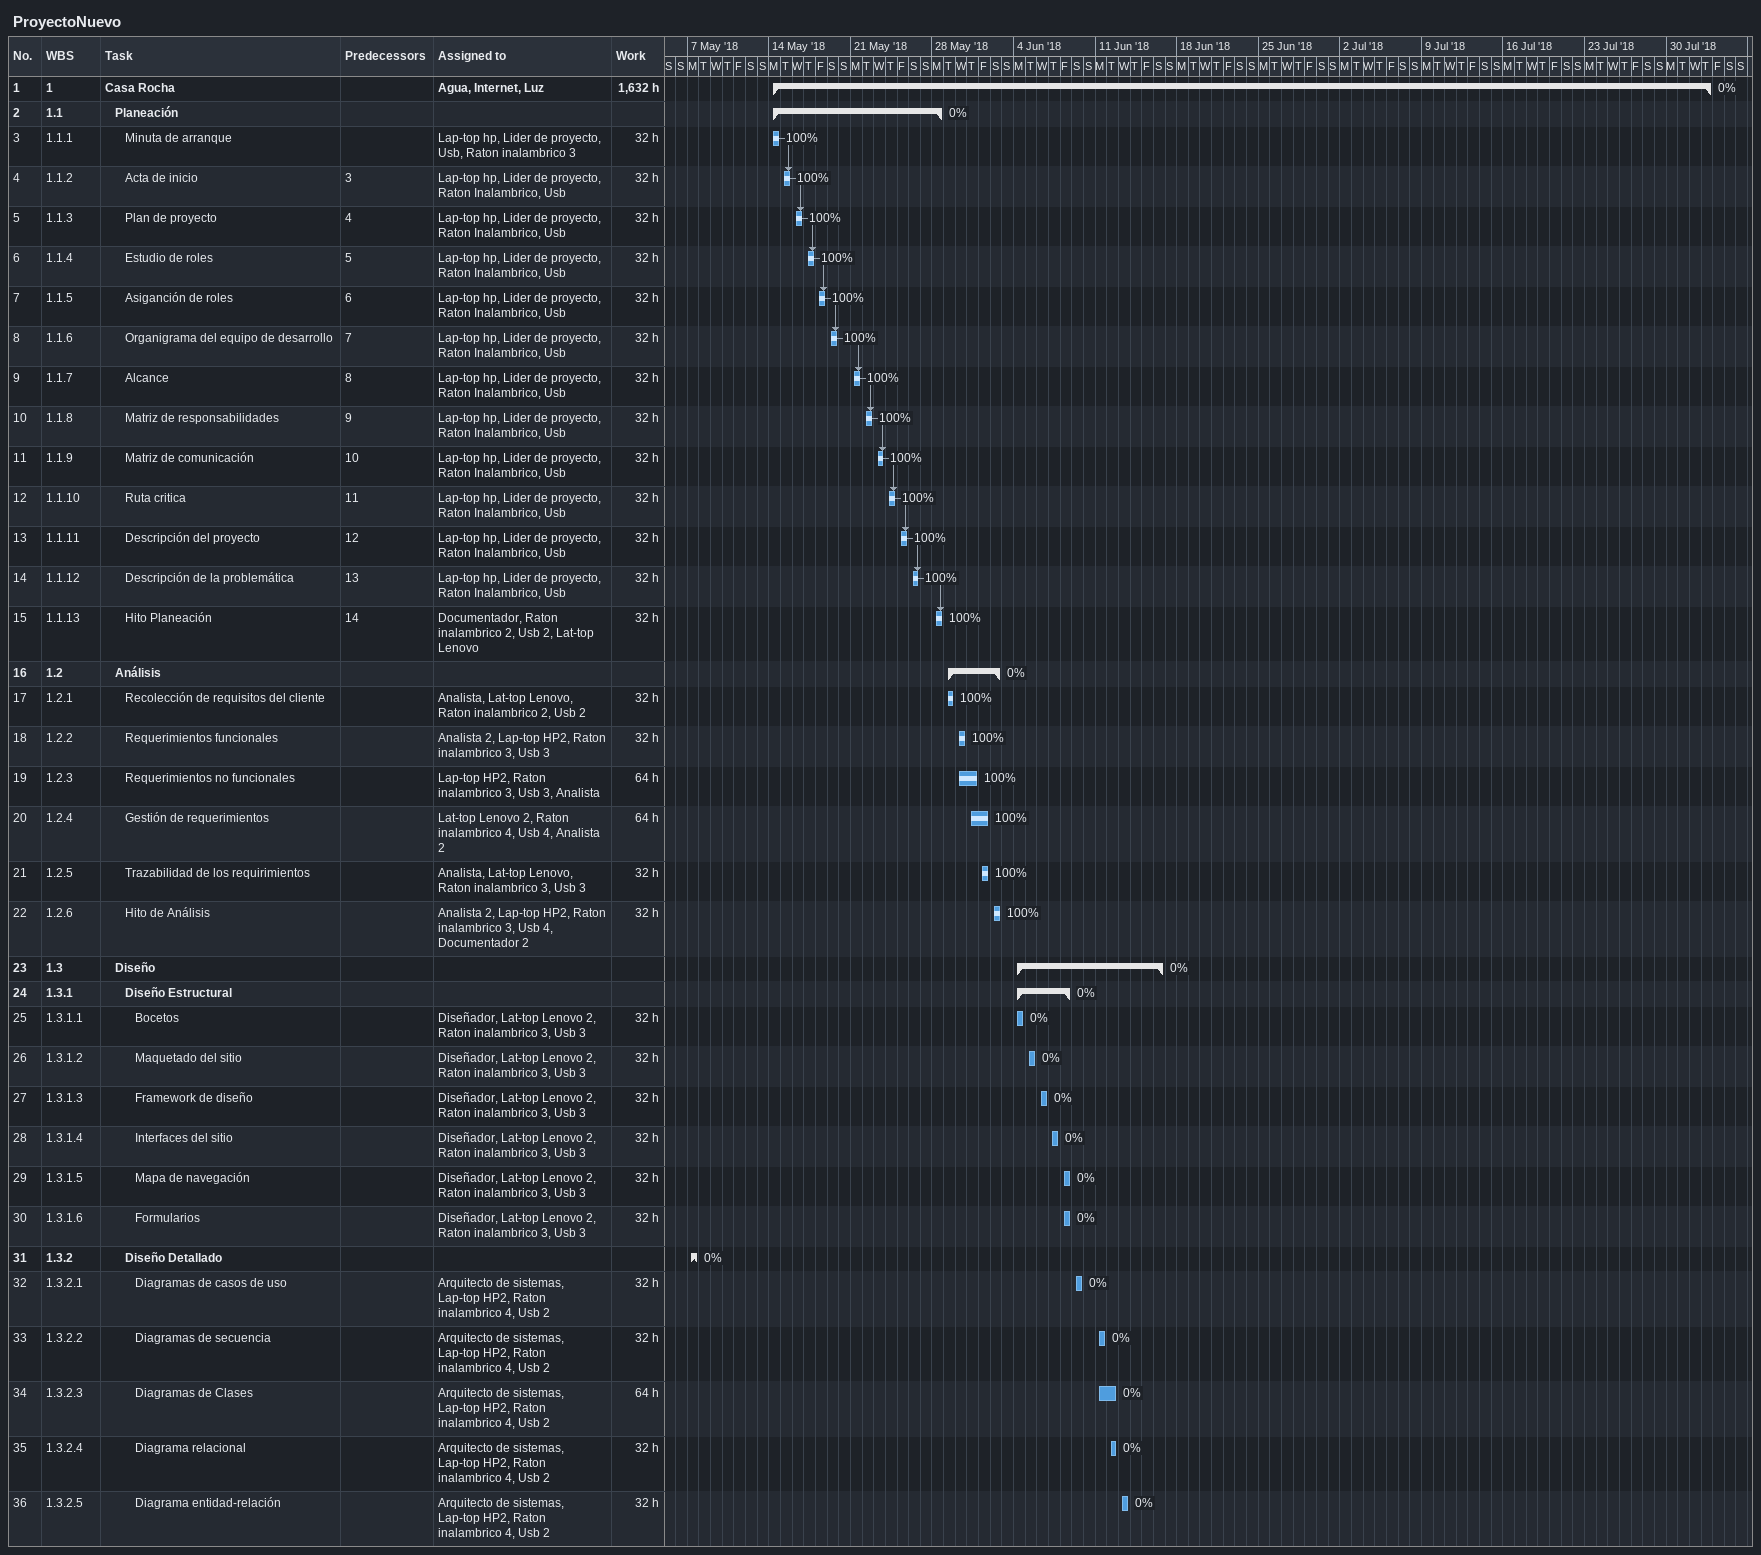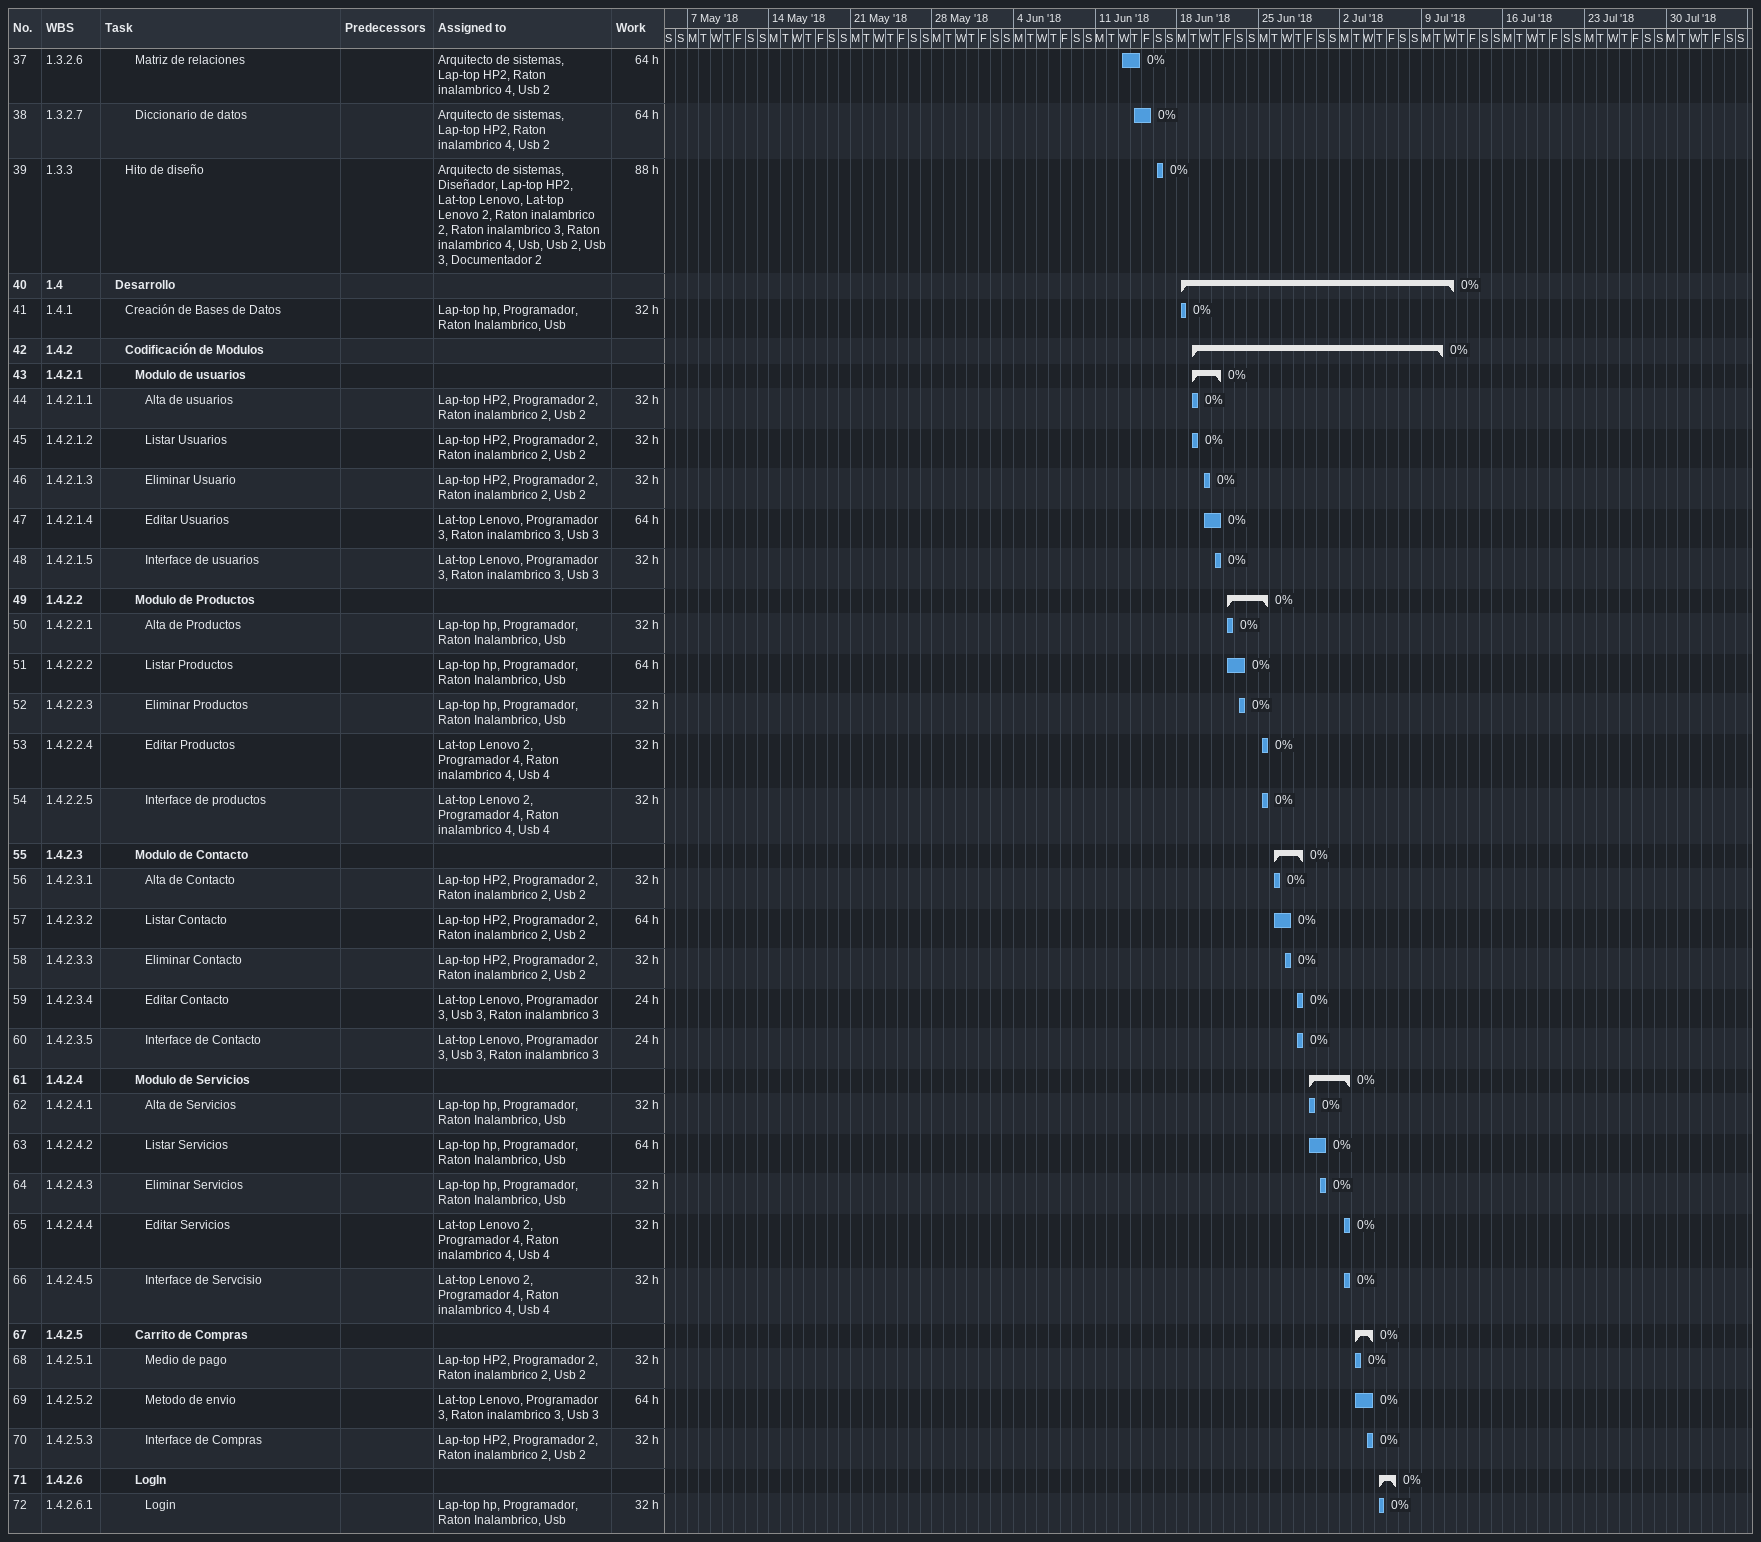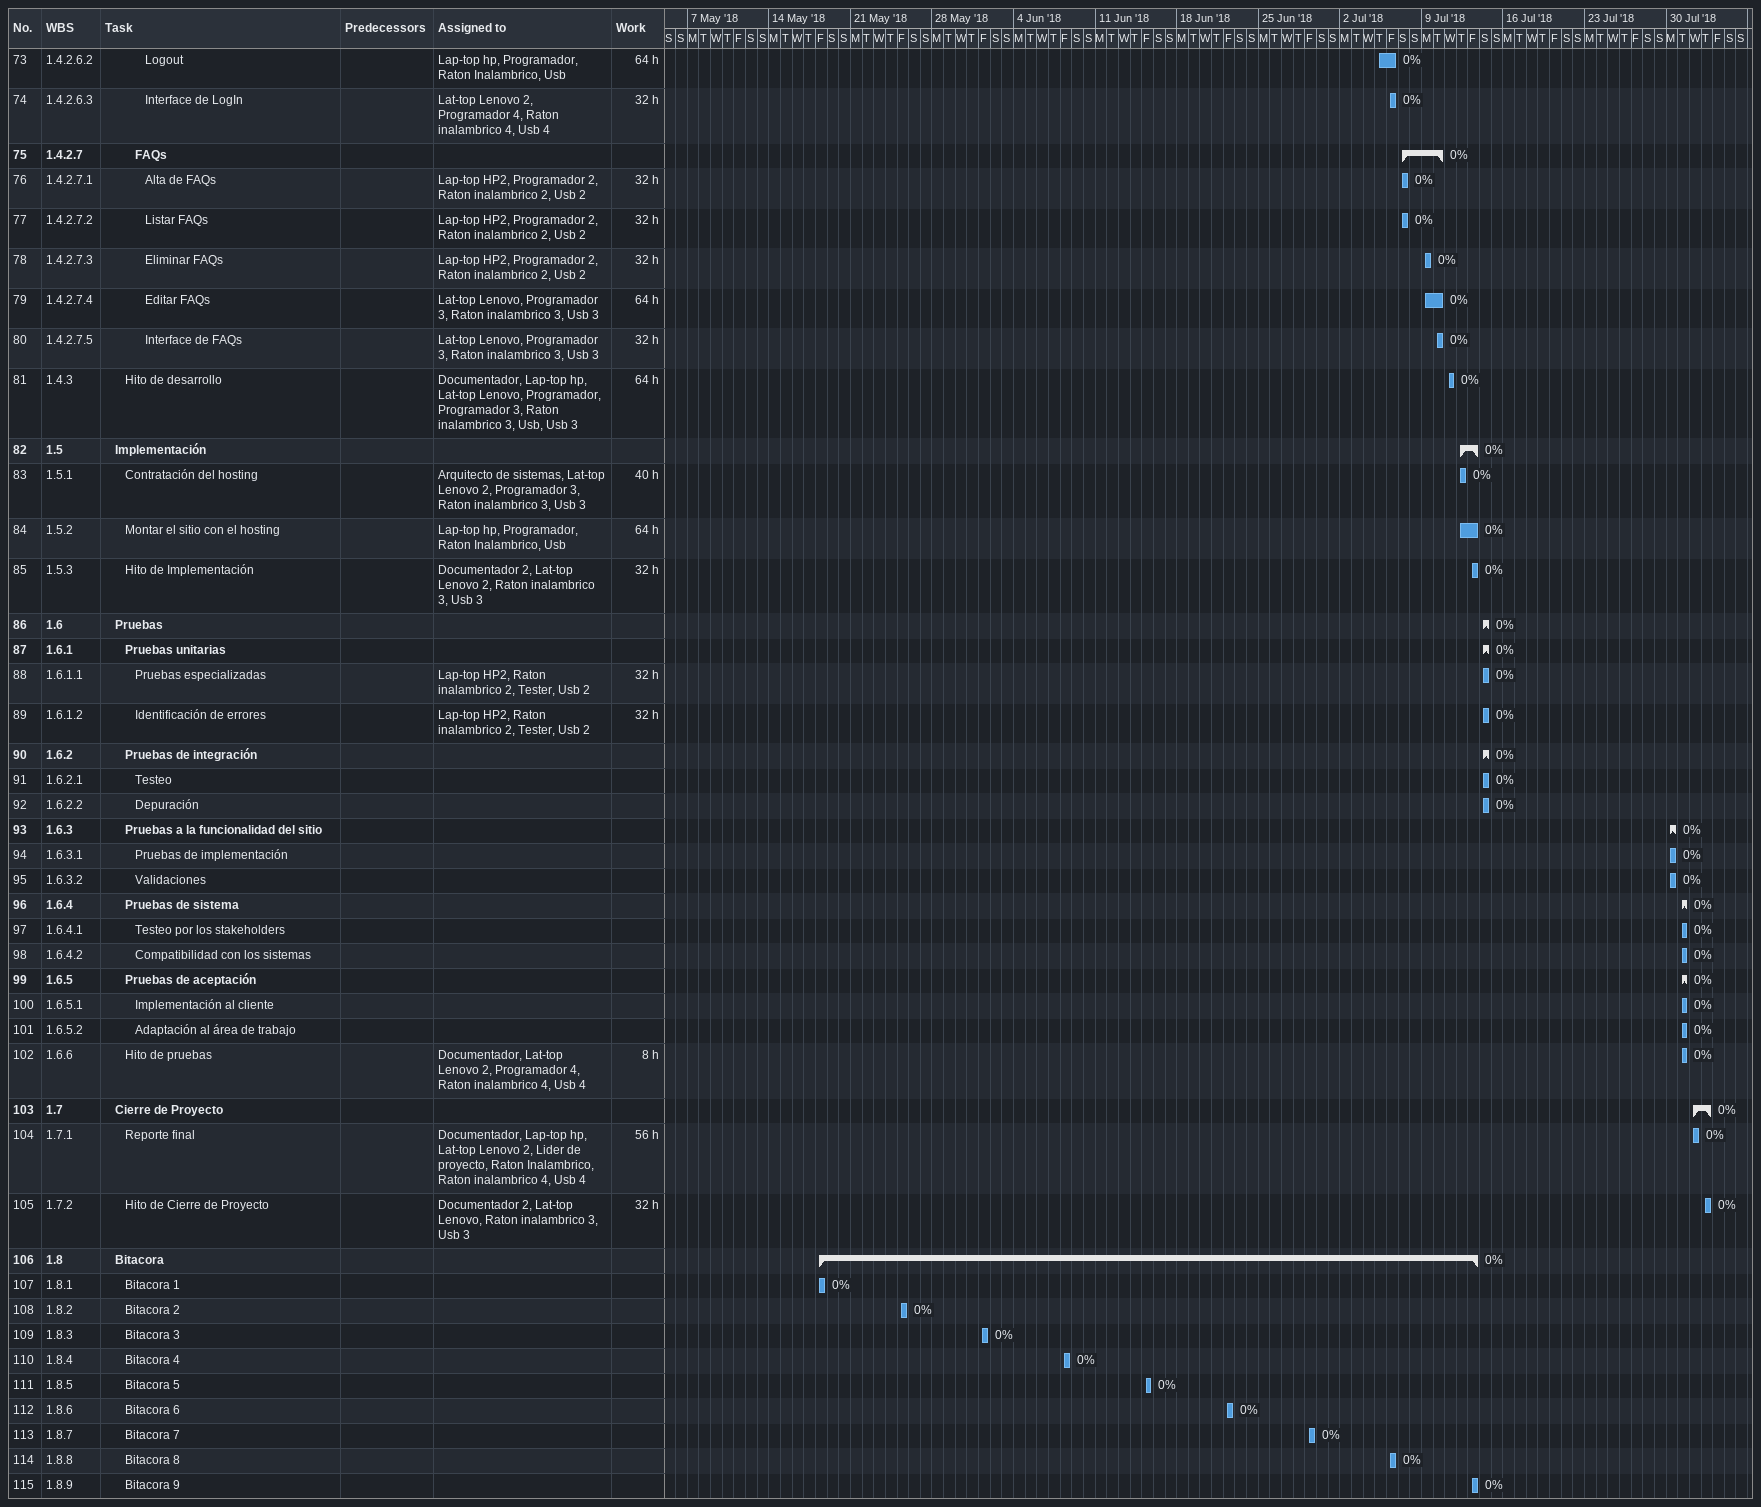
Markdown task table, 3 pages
ProyectoNuevo

| ID | WBS | Task | Start | Finish | Predecessors | Resources | % complete | Work (h) |
|---|---|---|---|---|---|---|---|---|
| 1 | 1 | **Casa Rocha** | 2018-05-14 | 2018-08-02 |  | Agua, Internet, Luz | 0 | 1632 |
| 2 | 1.1 | **Planeación** | 2018-05-14 | 2018-05-28 |  |  | 0 |  |
| 3 | 1.1.1 | Minuta de arranque | 2018-05-14 | 2018-05-14 |  | Lap-top hp, Lider de proyecto, Usb, Raton inalambrico 3 | 100 | 32 |
| 4 | 1.1.2 | Acta de inicio | 2018-05-15 | 2018-05-15 | 3 | Lap-top hp, Lider de proyecto, Raton Inalambrico, Usb | 100 | 32 |
| 5 | 1.1.3 | Plan de proyecto | 2018-05-16 | 2018-05-16 | 4 | Lap-top hp, Lider de proyecto, Raton Inalambrico, Usb | 100 | 32 |
| 6 | 1.1.4 | Estudio de roles | 2018-05-17 | 2018-05-17 | 5 | Lap-top hp, Lider de proyecto, Raton Inalambrico, Usb | 100 | 32 |
| 7 | 1.1.5 | Asiganción de roles | 2018-05-18 | 2018-05-18 | 6 | Lap-top hp, Lider de proyecto, Raton Inalambrico, Usb | 100 | 32 |
| 8 | 1.1.6 | Organigrama del equipo de desarrollo | 2018-05-19 | 2018-05-19 | 7 | Lap-top hp, Lider de proyecto, Raton Inalambrico, Usb | 100 | 32 |
| 9 | 1.1.7 | Alcance | 2018-05-21 | 2018-05-21 | 8 | Lap-top hp, Lider de proyecto, Raton Inalambrico, Usb | 100 | 32 |
| 10 | 1.1.8 | Matriz de responsabilidades | 2018-05-22 | 2018-05-22 | 9 | Lap-top hp, Lider de proyecto, Raton Inalambrico, Usb | 100 | 32 |
| 11 | 1.1.9 | Matriz de comunicación | 2018-05-23 | 2018-05-23 | 10 | Lap-top hp, Lider de proyecto, Raton Inalambrico, Usb | 100 | 32 |
| 12 | 1.1.10 | Ruta critica | 2018-05-24 | 2018-05-24 | 11 | Lap-top hp, Lider de proyecto, Raton Inalambrico, Usb | 100 | 32 |
| 13 | 1.1.11 | Descripción del proyecto | 2018-05-25 | 2018-05-25 | 12 | Lap-top hp, Lider de proyecto, Raton Inalambrico, Usb | 100 | 32 |
| 14 | 1.1.12 | Descripción de la problemática | 2018-05-26 | 2018-05-26 | 13 | Lap-top hp, Lider de proyecto, Raton Inalambrico, Usb | 100 | 32 |
| 15 | 1.1.13 | Hito Planeación | 2018-05-28 | 2018-05-28 | 14 | Documentador, Raton inalambrico 2, Usb 2, Lat-top Lenovo | 100 | 32 |
| 16 | 1.2 | **Análisis** | 2018-05-29 | 2018-06-02 |  |  | 0 |  |
| 17 | 1.2.1 | Recolección de requisitos del cliente | 2018-05-29 | 2018-05-29 |  | Analista, Lat-top Lenovo, Raton inalambrico 2, Usb 2 | 100 | 32 |
| 18 | 1.2.2 | Requerimientos funcionales | 2018-05-30 | 2018-05-30 |  | Analista 2, Lap-top HP2, Raton inalambrico 3, Usb 3 | 100 | 32 |
| 19 | 1.2.3 | Requerimientos no funcionales | 2018-05-30 | 2018-05-31 |  | Lap-top HP2, Raton inalambrico 3, Usb 3, Analista | 100 | 64 |
| 20 | 1.2.4 | Gestión de requerimientos | 2018-05-31 | 2018-06-01 |  | Lat-top Lenovo 2, Raton inalambrico 4, Usb 4, Analista 2 | 100 | 64 |
| 21 | 1.2.5 | Trazabilidad de los requirimientos | 2018-06-01 | 2018-06-01 |  | Analista, Lat-top Lenovo, Raton inalambrico 3, Usb 3 | 100 | 32 |
| 22 | 1.2.6 | Hito de Análisis | 2018-06-02 | 2018-06-02 |  | Analista 2, Lap-top HP2, Raton inalambrico 3, Usb 4, Documentador 2 | 100 | 32 |
| 23 | 1.3 | **Diseño** | 2018-06-04 | 2018-06-16 |  |  | 0 |  |
| 24 | 1.3.1 | **Diseño Estructural** | 2018-06-04 | 2018-06-08 |  |  | 0 |  |
| 25 | 1.3.1.1 | Bocetos | 2018-06-04 | 2018-06-04 |  | Diseñador, Lat-top Lenovo 2, Raton inalambrico 3, Usb 3 | 0 | 32 |
| 26 | 1.3.1.2 | Maquetado del sitio | 2018-06-05 | 2018-06-05 |  | Diseñador, Lat-top Lenovo 2, Raton inalambrico 3, Usb 3 | 0 | 32 |
| 27 | 1.3.1.3 | Framework de diseño | 2018-06-06 | 2018-06-06 |  | Diseñador, Lat-top Lenovo 2, Raton inalambrico 3, Usb 3 | 0 | 32 |
| 28 | 1.3.1.4 | Interfaces del sitio | 2018-06-07 | 2018-06-07 |  | Diseñador, Lat-top Lenovo 2, Raton inalambrico 3, Usb 3 | 0 | 32 |
| 29 | 1.3.1.5 | Mapa de navegación | 2018-06-08 | 2018-06-08 |  | Diseñador, Lat-top Lenovo 2, Raton inalambrico 3, Usb 3 | 0 | 32 |
| 30 | 1.3.1.6 | Formularios | 2018-06-08 | 2018-06-08 |  | Diseñador, Lat-top Lenovo 2, Raton inalambrico 3, Usb 3 | 0 | 32 |
| 31 | 1.3.2 | **Diseño Detallado** | 2018-05-07 | 2018-05-07 |  |  | 0 |  |
| 32 | 1.3.2.1 | Diagramas de casos de uso | 2018-06-09 | 2018-06-09 |  | Arquitecto de sistemas, Lap-top HP2, Raton inalambrico 4, Usb 2 | 0 | 32 |
| 33 | 1.3.2.2 | Diagramas de secuencia | 2018-06-11 | 2018-06-11 |  | Arquitecto de sistemas, Lap-top HP2, Raton inalambrico 4, Usb 2 | 0 | 32 |
| 34 | 1.3.2.3 | Diagramas de Clases | 2018-06-11 | 2018-06-12 |  | Arquitecto de sistemas, Lap-top HP2, Raton inalambrico 4, Usb 2 | 0 | 64 |
| 35 | 1.3.2.4 | Diagrama relacional | 2018-06-12 | 2018-06-12 |  | Arquitecto de sistemas, Lap-top HP2, Raton inalambrico 4, Usb 2 | 0 | 32 |
| 36 | 1.3.2.5 | Diagrama entidad-relación | 2018-06-13 | 2018-06-13 |  | Arquitecto de sistemas, Lap-top HP2, Raton inalambrico 4, Usb 2 | 0 | 32 |
| 37 | 1.3.2.6 | Matriz de relaciones | 2018-06-13 | 2018-06-14 |  | Arquitecto de sistemas, Lap-top HP2, Raton inalambrico 4, Usb 2 | 0 | 64 |
| 38 | 1.3.2.7 | Diccionario de datos | 2018-06-14 | 2018-06-15 |  | Arquitecto de sistemas, Lap-top HP2, Raton inalambrico 4, Usb 2 | 0 | 64 |
| 39 | 1.3.3 | Hito de diseño | 2018-06-16 | 2018-06-16 |  | Arquitecto de sistemas, Diseñador, Lap-top HP2, Lat-top Lenovo, Lat-top Lenovo 2, Raton inalambrico 2, Raton inalambrico 3, Raton inalambrico 4, Usb, Usb 2, Usb 3, Documentador 2 | 0 | 88 |
| 40 | 1.4 | **Desarrollo** | 2018-06-18 | 2018-07-11 |  |  | 0 |  |
| 41 | 1.4.1 | Creación de Bases de Datos | 2018-06-18 | 2018-06-18 |  | Lap-top hp, Programador, Raton Inalambrico, Usb | 0 | 32 |
| 42 | 1.4.2 | **Codificación de Modulos** | 2018-06-19 | 2018-07-10 |  |  | 0 |  |
| 43 | 1.4.2.1 | **Modulo de usuarios** | 2018-06-19 | 2018-06-21 |  |  | 0 |  |
| 44 | 1.4.2.1.1 | Alta de usuarios | 2018-06-19 | 2018-06-19 |  | Lap-top HP2, Programador 2, Raton inalambrico 2, Usb 2 | 0 | 32 |
| 45 | 1.4.2.1.2 | Listar Usuarios | 2018-06-19 | 2018-06-19 |  | Lap-top HP2, Programador 2, Raton inalambrico 2, Usb 2 | 0 | 32 |
| 46 | 1.4.2.1.3 | Eliminar Usuario | 2018-06-20 | 2018-06-20 |  | Lap-top HP2, Programador 2, Raton inalambrico 2, Usb 2 | 0 | 32 |
| 47 | 1.4.2.1.4 | Editar Usuarios | 2018-06-20 | 2018-06-21 |  | Lat-top Lenovo, Programador 3, Raton inalambrico 3, Usb 3 | 0 | 64 |
| 48 | 1.4.2.1.5 | Interface de usuarios | 2018-06-21 | 2018-06-21 |  | Lat-top Lenovo, Programador 3, Raton inalambrico 3, Usb 3 | 0 | 32 |
| 49 | 1.4.2.2 | **Modulo de Productos** | 2018-06-22 | 2018-06-25 |  |  | 0 |  |
| 50 | 1.4.2.2.1 | Alta de Productos | 2018-06-22 | 2018-06-22 |  | Lap-top hp, Programador, Raton Inalambrico, Usb | 0 | 32 |
| 51 | 1.4.2.2.2 | Listar Productos | 2018-06-22 | 2018-06-23 |  | Lap-top hp, Programador, Raton Inalambrico, Usb | 0 | 64 |
| 52 | 1.4.2.2.3 | Eliminar Productos | 2018-06-23 | 2018-06-23 |  | Lap-top hp, Programador, Raton Inalambrico, Usb | 0 | 32 |
| 53 | 1.4.2.2.4 | Editar Productos | 2018-06-25 | 2018-06-25 |  | Lat-top Lenovo 2, Programador 4, Raton inalambrico 4, Usb 4 | 0 | 32 |
| 54 | 1.4.2.2.5 | Interface de productos | 2018-06-25 | 2018-06-25 |  | Lat-top Lenovo 2, Programador 4, Raton inalambrico 4, Usb 4 | 0 | 32 |
| 55 | 1.4.2.3 | **Modulo de Contacto** | 2018-06-26 | 2018-06-28 |  |  | 0 |  |
| 56 | 1.4.2.3.1 | Alta de Contacto | 2018-06-26 | 2018-06-26 |  | Lap-top HP2, Programador 2, Raton inalambrico 2, Usb 2 | 0 | 32 |
| 57 | 1.4.2.3.2 | Listar Contacto | 2018-06-26 | 2018-06-27 |  | Lap-top HP2, Programador 2, Raton inalambrico 2, Usb 2 | 0 | 64 |
| 58 | 1.4.2.3.3 | Eliminar Contacto | 2018-06-27 | 2018-06-27 |  | Lap-top HP2, Programador 2, Raton inalambrico 2, Usb 2 | 0 | 32 |
| 59 | 1.4.2.3.4 | Editar Contacto | 2018-06-28 | 2018-06-28 |  | Lat-top Lenovo, Programador 3, Usb 3, Raton inalambrico 3 | 0 | 24 |
| 60 | 1.4.2.3.5 | Interface de Contacto | 2018-06-28 | 2018-06-28 |  | Lat-top Lenovo, Programador 3, Usb 3, Raton inalambrico 3 | 0 | 24 |
| 61 | 1.4.2.4 | **Modulo de Servicios** | 2018-06-29 | 2018-07-02 |  |  | 0 |  |
| 62 | 1.4.2.4.1 | Alta de Servicios | 2018-06-29 | 2018-06-29 |  | Lap-top hp, Programador, Raton Inalambrico, Usb | 0 | 32 |
| 63 | 1.4.2.4.2 | Listar Servicios | 2018-06-29 | 2018-06-30 |  | Lap-top hp, Programador, Raton Inalambrico, Usb | 0 | 64 |
| 64 | 1.4.2.4.3 | Eliminar Servicios | 2018-06-30 | 2018-06-30 |  | Lap-top hp, Programador, Raton Inalambrico, Usb | 0 | 32 |
| 65 | 1.4.2.4.4 | Editar Servicios | 2018-07-02 | 2018-07-02 |  | Lat-top Lenovo 2, Programador 4, Raton inalambrico 4, Usb 4 | 0 | 32 |
| 66 | 1.4.2.4.5 | Interface de Servcisio | 2018-07-02 | 2018-07-02 |  | Lat-top Lenovo 2, Programador 4, Raton inalambrico 4, Usb 4 | 0 | 32 |
| 67 | 1.4.2.5 | **Carrito de Compras** | 2018-07-03 | 2018-07-04 |  |  | 0 |  |
| 68 | 1.4.2.5.1 | Medio de pago | 2018-07-03 | 2018-07-03 |  | Lap-top HP2, Programador 2, Raton inalambrico 2, Usb 2 | 0 | 32 |
| 69 | 1.4.2.5.2 | Metodo de envio | 2018-07-03 | 2018-07-04 |  | Lat-top Lenovo, Programador 3, Raton inalambrico 3, Usb 3 | 0 | 64 |
| 70 | 1.4.2.5.3 | Interface de Compras | 2018-07-04 | 2018-07-04 |  | Lap-top HP2, Programador 2, Raton inalambrico 2, Usb 2 | 0 | 32 |
| 71 | 1.4.2.6 | **LogIn** | 2018-07-05 | 2018-07-06 |  |  | 0 |  |
| 72 | 1.4.2.6.1 | Login | 2018-07-05 | 2018-07-05 |  | Lap-top hp, Programador, Raton Inalambrico, Usb | 0 | 32 |
| 73 | 1.4.2.6.2 | Logout | 2018-07-05 | 2018-07-06 |  | Lap-top hp, Programador, Raton Inalambrico, Usb | 0 | 64 |
| 74 | 1.4.2.6.3 | Interface de LogIn | 2018-07-06 | 2018-07-06 |  | Lat-top Lenovo 2, Programador 4, Raton inalambrico 4, Usb 4 | 0 | 32 |
| 75 | 1.4.2.7 | **FAQs** | 2018-07-07 | 2018-07-10 |  |  | 0 |  |
| 76 | 1.4.2.7.1 | Alta de FAQs | 2018-07-07 | 2018-07-07 |  | Lap-top HP2, Programador 2, Raton inalambrico 2, Usb 2 | 0 | 32 |
| 77 | 1.4.2.7.2 | Listar FAQs | 2018-07-07 | 2018-07-07 |  | Lap-top HP2, Programador 2, Raton inalambrico 2, Usb 2 | 0 | 32 |
| 78 | 1.4.2.7.3 | Eliminar FAQs | 2018-07-09 | 2018-07-09 |  | Lap-top HP2, Programador 2, Raton inalambrico 2, Usb 2 | 0 | 32 |
| 79 | 1.4.2.7.4 | Editar FAQs | 2018-07-09 | 2018-07-10 |  | Lat-top Lenovo, Programador 3, Raton inalambrico 3, Usb 3 | 0 | 64 |
| 80 | 1.4.2.7.5 | Interface de FAQs | 2018-07-10 | 2018-07-10 |  | Lat-top Lenovo, Programador 3, Raton inalambrico 3, Usb 3 | 0 | 32 |
| 81 | 1.4.3 | Hito de desarrollo | 2018-07-11 | 2018-07-11 |  | Documentador, Lap-top hp, Lat-top Lenovo, Programador, Programador 3, Raton inalambrico 3, Usb, Usb 3 | 0 | 64 |
| 82 | 1.5 | **Implementación** | 2018-07-12 | 2018-07-13 |  |  | 0 |  |
| 83 | 1.5.1 | Contratación del hosting | 2018-07-12 | 2018-07-12 |  | Arquitecto de sistemas, Lat-top Lenovo 2, Programador 3, Raton inalambrico 3, Usb 3 | 0 | 40 |
| 84 | 1.5.2 | Montar el sitio con el hosting | 2018-07-12 | 2018-07-13 |  | Lap-top hp, Programador, Raton Inalambrico, Usb | 0 | 64 |
| 85 | 1.5.3 | Hito de Implementación | 2018-07-13 | 2018-07-13 |  | Documentador 2, Lat-top Lenovo 2, Raton inalambrico 3, Usb 3 | 0 | 32 |
| 86 | 1.6 | **Pruebas** | 2018-07-14 | 2018-07-14 |  |  | 0 |  |
| 87 | 1.6.1 | **Pruebas unitarias** | 2018-07-14 | 2018-07-14 |  |  | 0 |  |
| 88 | 1.6.1.1 | Pruebas especializadas | 2018-07-14 | 2018-07-14 |  | Lap-top HP2, Raton inalambrico 2, Tester, Usb 2 | 0 | 32 |
| 89 | 1.6.1.2 | Identificación de errores | 2018-07-14 | 2018-07-14 |  | Lap-top HP2, Raton inalambrico 2, Tester, Usb 2 | 0 | 32 |
| 90 | 1.6.2 | **Pruebas de integración** | 2018-07-14 | 2018-07-14 |  |  | 0 |  |
| 91 | 1.6.2.1 | Testeo | 2018-07-14 | 2018-07-14 |  |  | 0 |  |
| 92 | 1.6.2.2 | Depuración | 2018-07-14 | 2018-07-14 |  |  | 0 |  |
| 93 | 1.6.3 | **Pruebas a la funcionalidad del sitio** | 2018-07-30 | 2018-07-30 |  |  | 0 |  |
| 94 | 1.6.3.1 | Pruebas de implementación | 2018-07-30 | 2018-07-30 |  |  | 0 |  |
| 95 | 1.6.3.2 | Validaciones | 2018-07-30 | 2018-07-30 |  |  | 0 |  |
| 96 | 1.6.4 | **Pruebas de sistema** | 2018-07-31 | 2018-07-31 |  |  | 0 |  |
| 97 | 1.6.4.1 | Testeo por los stakeholders | 2018-07-31 | 2018-07-31 |  |  | 0 |  |
| 98 | 1.6.4.2 | Compatibilidad con los sistemas | 2018-07-31 | 2018-07-31 |  |  | 0 |  |
| 99 | 1.6.5 | **Pruebas de aceptación** | 2018-07-31 | 2018-07-31 |  |  | 0 |  |
| 100 | 1.6.5.1 | Implementación al cliente | 2018-07-31 | 2018-07-31 |  |  | 0 |  |
| 101 | 1.6.5.2 | Adaptación al área de trabajo | 2018-07-31 | 2018-07-31 |  |  | 0 |  |
| 102 | 1.6.6 | Hito de pruebas | 2018-07-31 | 2018-07-31 |  | Documentador, Lat-top Lenovo 2, Programador 4, Raton inalambrico 4, Usb 4 | 0 | 8 |
| 103 | 1.7 | **Cierre de Proyecto** | 2018-08-01 | 2018-08-02 |  |  | 0 |  |
| 104 | 1.7.1 | Reporte final | 2018-08-01 | 2018-08-01 |  | Documentador, Lap-top hp, Lat-top Lenovo 2, Lider de proyecto, Raton Inalambrico, Raton inalambrico 4, Usb 4 | 0 | 56 |
| 105 | 1.7.2 | Hito de Cierre de Proyecto | 2018-08-02 | 2018-08-02 |  | Documentador 2, Lat-top Lenovo, Raton inalambrico 3, Usb 3 | 0 | 32 |
| 106 | 1.8 | **Bitacora** | 2018-05-18 | 2018-07-13 |  |  | 0 |  |
| 107 | 1.8.1 | Bitacora 1 | 2018-05-18 | 2018-05-18 |  |  | 0 |  |
| 108 | 1.8.2 | Bitacora 2 | 2018-05-25 | 2018-05-25 |  |  | 0 |  |
| 109 | 1.8.3 | Bitacora 3 | 2018-06-01 | 2018-06-01 |  |  | 0 |  |
| 110 | 1.8.4 | Bitacora 4 | 2018-06-08 | 2018-06-08 |  |  | 0 |  |
| 111 | 1.8.5 | Bitacora 5 | 2018-06-15 | 2018-06-15 |  |  | 0 |  |
| 112 | 1.8.6 | Bitacora 6 | 2018-06-22 | 2018-06-22 |  |  | 0 |  |
| 113 | 1.8.7 | Bitacora 7 | 2018-06-29 | 2018-06-29 |  |  | 0 |  |
| 114 | 1.8.8 | Bitacora 8 | 2018-07-06 | 2018-07-06 |  |  | 0 |  |
| 115 | 1.8.9 | Bitacora 9 | 2018-07-13 | 2018-07-13 |  |  | 0 |  |
